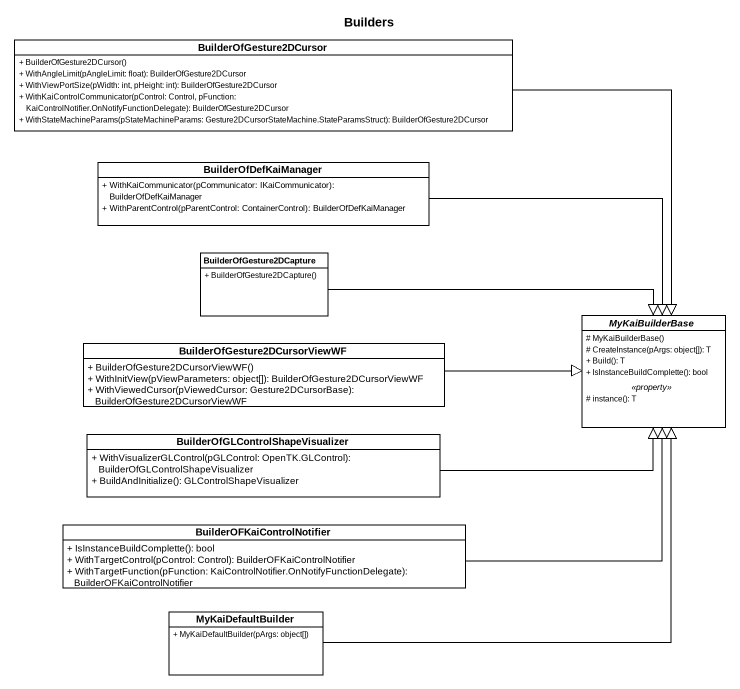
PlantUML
@startuml
title Builders
hide circle
hide empty members
skinparam classAttributeIconSize 0
class BuilderOfGesture2DCursor {
  + BuilderOfGesture2DCursor()
  + WithAngleLimit(pAngleLimit: float): BuilderOfGesture2DCursor
  + WithViewPortSize(pWidth: int, pHeight: int): BuilderOfGesture2DCursor
  + WithKaiControlCommunicator(pControl: Control, pFunction: KaiControlNotifier.OnNotifyFunctionDelegate): BuilderOfGesture2DCursor
  + WithStateMachineParams(pStateMachineParams: Gesture2DCursorStateMachine.StateParamsStruct): BuilderOfGesture2DCursor
}
class BuilderOfDefKaiManager {
  + WithKaiCommunicator(pCommunicator: IKaiCommunicator): BuilderOfDefKaiManager
  + WithParentControl(pParentControl: ContainerControl): BuilderOfDefKaiManager
}
class BuilderOfGesture2DCapture {
  + BuilderOfGesture2DCapture()
}
abstract class MyKaiBuilderBase {
  # MyKaiBuilderBase()
  # CreateInstance(pArgs: object[]): T
  + Build(): T
  + IsInstanceBuildComplette(): bool
  .. <<property>> ..
  # instance(): T
}
class "BuilderOfGesture2DCursorViewWF" as BuilderOfGesture2DCursorView {
  + BuilderOfGesture2DCursorViewWF()
  + WithInitView(pViewParameters: object[]): BuilderOfGesture2DCursorViewWF
  + WithViewedCursor(pViewedCursor: Gesture2DCursorBase): BuilderOfGesture2DCursorViewWF
}
class "BuilderOfGLControlShapeVisualizer" as BuilderOfGLControlShapeVisua {
  + WithVisualizerGLControl(pGLControl: OpenTK.GLControl): BuilderOfGLControlShapeVisualizer
  + BuildAndInitialize(): GLControlShapeVisualizer
}
class BuilderOFKaiControlNotifier {
  + IsInstanceBuildComplette(): bool
  + WithTargetControl(pControl: Control): BuilderOFKaiControlNotifier
  + WithTargetFunction(pFunction: KaiControlNotifier.OnNotifyFunctionDelegate): BuilderOFKaiControlNotifier
}
class MyKaiDefaultBuilder {
  + MyKaiDefaultBuilder(pArgs: object[])
}
BuilderOfGesture2DCursor --|> MyKaiBuilderBase
BuilderOfDefKaiManager -right-|> MyKaiBuilderBase
BuilderOfGesture2DCapture -right-|> MyKaiBuilderBase
BuilderOfGesture2DCursorView -right-|> MyKaiBuilderBase
BuilderOfGLControlShapeVisua -right-|> MyKaiBuilderBase
BuilderOFKaiControlNotifier -right-|> MyKaiBuilderBase
MyKaiDefaultBuilder -up-|> MyKaiBuilderBase
@enduml
